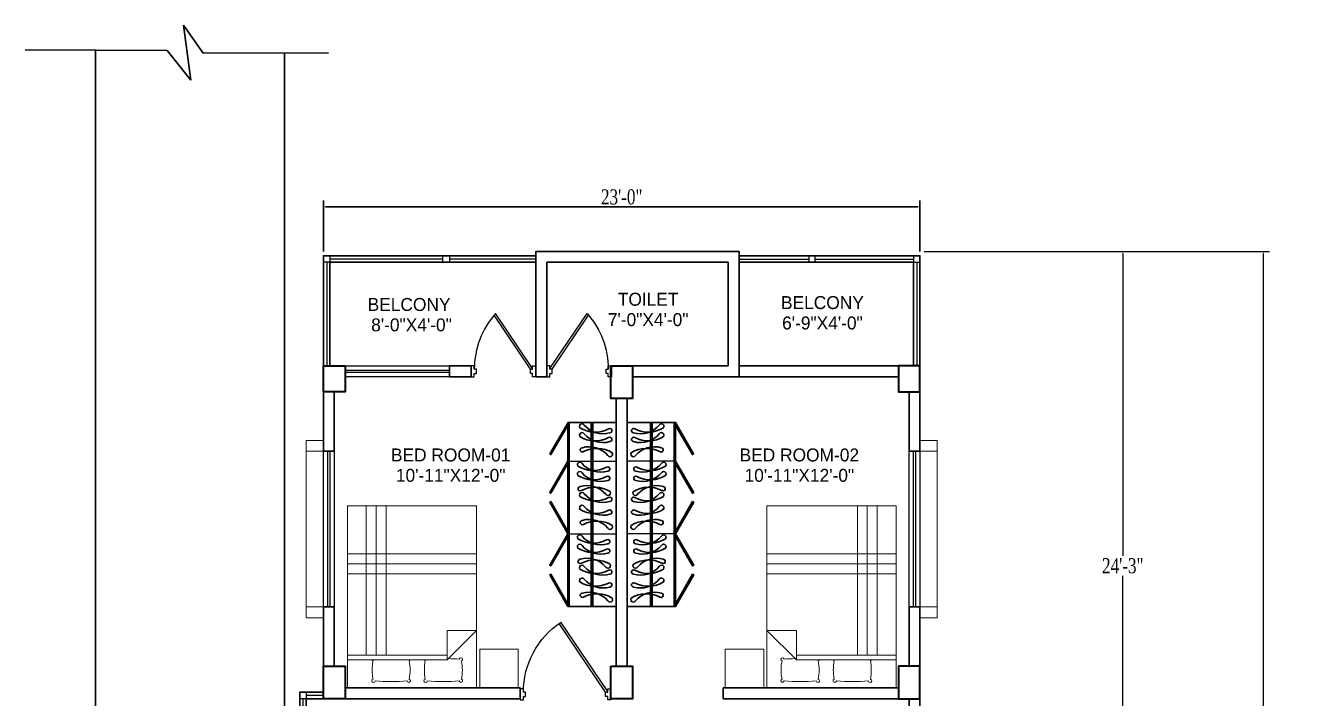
# Model space of a CAD drawing. Header units: inches. Extents: x -54558 to 35158, y -4190 to 41945.
# Drawn here: x 3065 to 3651, y -1365 to -1053 of the extents above; entities that cross this region are included whole.
import ezdxf

# ---------------------------------------------------------------- set-up
doc = ezdxf.new("R2010")
doc.units = ezdxf.units.IN
doc.header["$MEASUREMENT"] = 0
doc.layers.get('0').update_dxf_attribs({"true_color": 0xe4c8de})
for name, color, linetype in [('A-ANNO-TEXT', 7, 'Continuous'), ('DIM', 9, 'Continuous'), ('door', 34, 'Continuous')]:
    doc.layers.add(name, color=color, linetype=linetype)
for name, color, linetype, lineweight in [('A-FURN-FIXD', 44, 'Continuous', 9), ('A_WALL', 7, 'Continuous', 30), ('colum', 241, 'Continuous', 40), ('railing', 6, 'Continuous', 5), ('ROAD', 251, 'Continuous', 30), ('sanshade', 252, 'Continuous', 5), ('Ver', 144, 'Continuous', 30), ('Wall-02', 7, 'Continuous', 30), ('windo', 140, 'Continuous', 25)]:
    doc.layers.add(name, color=color, linetype=linetype, lineweight=lineweight)
doc.layers.add('illustr-FURNITURE', color=7, linetype='Continuous', lineweight=0, true_color=0x000000)
doc.styles.add('LOGO', font='times.ttf', dxfattribs={"width": 0.75, "height": 7})
doc.styles.get("Standard").update_dxf_attribs({"font": 'ARIALN.TTF'})
doc.dimstyles.new('STANDARD$0', dxfattribs={"dimtxt": 2, "dimasz": 1, "dimexe": 3, "dimexo": 2, "dimgap": 1, "dimtad": 1, "dimtih": 1, "dimtoh": 1, "dimzin": 3, "dimdsep": 46, "dimlunit": 4, "dimtxsty": 'LOGO', "dimcen": 0.09, "dimdle": 6, "dimclrd": 256, "dimclre": 256, "dimclrt": 7, "dimadec": 0, "dimazin": 1, "dimtm": 1e-09, "dimtfac": 1, "dimtofl": 0, "dimtmove": 0, "dimatfit": 2, "dimfxl": 1, "dimtolj": 1, "dimtzin": 0, "dimlwd": -1, "dimlwe": -1, "dimarcsym": 0})

# ---------------------------------------------------------------- blocks, each defined once
blk = doc.blocks.new('*D496')
for p, q in [((3481.03, -1158.02), (3575.89, -1158.02)), ((3572.89, -1159.02), (3572.89, -1298.96)), ((3572.89, -1448.02), (3572.89, -1308.08)), ((3565.03, -1449.02), (3575.89, -1449.02))]:
    blk.add_line(p, q)
for points in [[(3572.72, -1159.02), (3573.06, -1159.02), (3572.89, -1158.02)], [(3572.72, -1448.02), (3573.06, -1448.02), (3572.89, -1449.02)]]:
    blk.add_solid(points)
at = {"color": 7, "insert": (3572.89, -1303.52), "char_height": 7, "attachment_point": 5, "style": 'LOGO'}
blk.add_mtext('\\A1;24\'-3"', dxfattribs=at)
blk = doc.blocks.new('*D497')
for p, q in [((3481.03, -1158.02), (3640.84, -1158.02)), ((3637.84, -1159.02), (3637.84, -1540.46)), ((3637.84, -1931.02), (3637.84, -1549.58)), ((3481.03, -1932.02), (3640.84, -1932.02))]:
    blk.add_line(p, q)
for points in [[(3637.68, -1159.02), (3638.01, -1159.02), (3637.84, -1158.02)], [(3637.68, -1931.02), (3638.01, -1931.02), (3637.84, -1932.02)]]:
    blk.add_solid(points)
at = {"color": 7, "insert": (3637.84, -1545.02), "char_height": 7, "attachment_point": 5, "style": 'LOGO'}
blk.add_mtext('\\A1;64\'-6"', dxfattribs=at)
blk = doc.blocks.new('tyer')
at = {"layer": 'sanshade'}
for points in [[(-25800.79, -9018.32), (-25792.79, -9018.32), (-25792.79, -9023.32), (-25800.79, -9023.32)], [(-25800.79, -9018.32), (-25792.79, -9018.32), (-25792.79, -9100.32), (-25800.79, -9100.32)], [(-25800.79, -9095.32), (-25792.79, -9095.32), (-25792.79, -9100.32), (-25800.79, -9100.32)]]:
    blk.add_lwpolyline(points, close=True, dxfattribs=at)
blk = doc.blocks.new('*D504')
at = {"layer": 'A_WALL', "ltscale": 0.25}
for p, q in [((3203.03, -1158.02), (3203.03, -1134.37)), ((3479.03, -1158.02), (3479.03, -1134.37)), ((3204.03, -1137.37), (3478.03, -1137.37))]:
    blk.add_line(p, q, dxfattribs=at)
for points in [[(3204.03, -1137.2), (3204.03, -1137.53), (3203.03, -1137.37)], [(3478.03, -1137.2), (3478.03, -1137.53), (3479.03, -1137.37)]]:
    blk.add_solid(points, dxfattribs=at)
at = {"layer": 'A_WALL', "color": 7, "ltscale": 0.25, "insert": (3341.03, -1132.81), "char_height": 7, "attachment_point": 5, "style": 'LOGO'}
blk.add_mtext('\\A1;23\'-0"', dxfattribs=at)
blk = doc.blocks.new('efre')
at = {"layer": 'door'}
for p, q in [((10922.87, 10339.43), (10901.44, 10307.52)), ((10923.87, 10339.12), (10902.26, 10306.96))]:
    blk.add_line(p, q, dxfattribs=at)
for points in [[(10885.87, 10339.43), (10884.87, 10339.43), (10884.87, 10337.89), (10883.37, 10337.89), (10883.37, 10342.89), (10884.87, 10342.89), (10884.87, 10341.35), (10885.87, 10341.35)], [(10922.87, 10339.43), (10923.87, 10339.43), (10923.87, 10337.89), (10925.37, 10337.89), (10925.37, 10342.89), (10923.87, 10342.89), (10923.87, 10341.35), (10922.87, 10341.35)]]:
    blk.add_lwpolyline(points, close=True, dxfattribs=at)
blk.add_arc((10923.87, 10339.43), 39, 180, 236.36425, dxfattribs=at)
blk = doc.blocks.new('www')
at = {"layer": 'illustr-FURNITURE', "color": 1}
for p, q in [((10806.97, 10296.75), (10747.22, 10296.75)), ((10747.22, 10296.75), (10747.22, 10212.48)), ((10755.98, 10296.75), (10755.98, 10227.52)), ((10760.57, 10296.75), (10760.57, 10227.52)), ((10765.15, 10296.75), (10765.15, 10227.52)), ((10806.97, 10212.48), (10806.97, 10296.75)), ((10806.97, 10274.46), (10747.22, 10274.46)), ((10806.97, 10269.88), (10747.22, 10269.88)), ((10806.97, 10265.3), (10747.22, 10265.3)), ((10793.37, 10238.98), (10806.97, 10238.98)), ((10806.97, 10238.98), (10793.37, 10225.37)), ((10793.37, 10225.37), (10793.37, 10238.98)), ((10793.37, 10227.52), (10747.22, 10227.52)), ((10808.47, 10230.4), (10808.47, 10212.45)), ((10808.47, 10230.4), (10826.33, 10230.4)), ((10826.33, 10212.45), (10826.33, 10230.4)), ((10747.22, 10225.37), (10793.37, 10225.37)), ((10747.22, 10212.48), (10806.97, 10212.48)), ((10808.43, 10212.5), (10808.47, 10212.5)), ((10826.33, 10212.45), (10808.47, 10212.45))]:
    blk.add_line(p, q, dxfattribs=at)
for centre, radius, start, end in [((10791.28, 10137.25), 88.81, 84.99169, 88.23834), ((10799.81, 10225.65), 0.776, 283.74205, 174.74125), ((10759.25, 10225.71), 0.776, 205.86634, 258.25195), ((10781.38, 10220.71), 22.68, 169.23257, 190.76743), ((10775.63, 10225.65), 0.776, 283.74205, 339.16142), ((10757.08, 10220.71), 19.19, 347.41694, 12.58306), ((10783.43, 10225.71), 0.776, 205.86634, 258.25195), ((10805.55, 10220.71), 22.68, 169.23257, 190.76743), ((10781.26, 10220.71), 19.19, 347.41694, 12.58306), ((10759.25, 10215.71), 0.776, 101.74805, 355.17875), ((10767.1, 10304.18), 88.81, 265.42919, 275.00831), ((10775.63, 10215.78), 0.776, 185.25875, 76.25795), ((10783.43, 10215.71), 0.776, 101.74805, 355.17875), ((10791.28, 10304.18), 88.81, 265.42919, 275.00831), ((10799.81, 10215.78), 0.776, 185.25875, 76.25795)]:
    blk.add_arc(centre, radius, start, end, dxfattribs=at)
blk = doc.blocks.new('IHK')
at = {"color": 0}
for p, q in [((9728.1, 10694.28), (9728.1, 10676.38)), ((9728.85, 10694.28), (9728.85, 10676.38)), ((9728.1, 10676.38), (9728.1, 10642.73)), ((9728.85, 10676.38), (9728.85, 10642.73)), ((9728.1, 10642.73), (9728.1, 10609.08)), ((9728.85, 10642.73), (9728.85, 10609.08))]:
    blk.add_line(p, q, dxfattribs=at)
for points in [[(9736.11, 10691.3, -0.267392), (9722.85, 10691.79, -1.049005), (9724.81, 10693.04, 0.295269), (9736.69, 10689.47, 1.314488), (9736.11, 10691.3)], [(9736.11, 10687.22, -0.267392), (9722.85, 10687.71, -1.049005), (9724.81, 10688.96, 0.295269), (9736.69, 10685.39, 1.314488), (9736.11, 10687.22)], [(9724.51, 10680.73, -0.267392), (9737.77, 10680.24, -1.049005), (9735.81, 10678.99, 0.295269), (9723.93, 10682.56, 1.314488), (9724.51, 10680.73)], [(9735.13, 10673.54, -0.267392), (9721.87, 10674.03, -1.049005), (9723.83, 10675.28, 0.295269), (9735.71, 10671.7, 1.314488), (9735.13, 10673.54)], [(9735.13, 10669.21, -0.267392), (9721.87, 10669.7, -1.049005), (9723.83, 10670.95, 0.295269), (9735.71, 10667.38, 1.314488), (9735.13, 10669.21)], [(9723.53, 10662.72, -0.267392), (9736.79, 10662.23, -1.049005), (9734.83, 10660.98, 0.295269), (9722.95, 10664.56, 1.314488), (9723.53, 10662.72)], [(9736.11, 10659.51, -0.267392), (9722.85, 10660, -1.049005), (9724.81, 10661.25, 0.295269), (9736.69, 10657.67, 1.314488), (9736.11, 10659.51)], [(9736.11, 10653.57, -0.267392), (9722.85, 10654.06, -1.049005), (9724.81, 10655.31, 0.295269), (9736.69, 10651.73, 1.314488), (9736.11, 10653.57)], [(9724.51, 10647.08, -0.267392), (9737.77, 10646.59, -1.049005), (9735.81, 10645.34, 0.295269), (9723.93, 10648.91, 1.314488), (9724.51, 10647.08)], [(9735.13, 10639.89, -0.267392), (9721.87, 10640.38, -1.049005), (9723.83, 10641.63, 0.295269), (9735.71, 10638.05, 1.314488), (9735.13, 10639.89)], [(9735.13, 10635.56, -0.267392), (9721.87, 10636.05, -1.049005), (9723.83, 10637.3, 0.295269), (9735.71, 10633.73, 1.314488), (9735.13, 10635.56)], [(9723.53, 10629.07, -0.267392), (9736.79, 10628.58, -1.049005), (9734.83, 10627.33, 0.295269), (9722.95, 10630.9, 1.314488), (9723.53, 10629.07)], [(9736.11, 10625.86, -0.267392), (9722.85, 10626.35, -1.049005), (9724.81, 10627.6, 0.295269), (9736.69, 10624.02, 1.314488), (9736.11, 10625.86)], [(9736.11, 10619.92, -0.267392), (9722.85, 10620.41, -1.049005), (9724.81, 10621.66, 0.295269), (9736.69, 10618.08, 1.314488), (9736.11, 10619.92)], [(9724.51, 10613.42, -0.267392), (9737.77, 10612.93, -1.049005), (9735.81, 10611.69, 0.295269), (9723.93, 10615.26, 1.314488), (9724.51, 10613.42)]]:
    blk.add_lwpolyline(points, format="xyb", dxfattribs=at)
at = {"layer": 'A-FURN-FIXD', "lineweight": 30}
for p, q in [((9717.26, 10694.28), (9717.26, 10609.08)), ((9717.86, 10609.08), (9717.86, 10694.28))]:
    blk.add_line(p, q, dxfattribs=at)
for points in [[(9717.34, 10694.28), (9708.93, 10679.71), (9709.45, 10679.41), (9717.86, 10693.98)], [(9739.69, 10609.08), (9739.69, 10694.28), (9717.26, 10694.28), (9717.26, 10609.08)], [(9717.26, 10676.38), (9708.85, 10661.81), (9709.37, 10661.51), (9717.78, 10676.08)], [(9717.26, 10642.73), (9708.85, 10657.3), (9709.37, 10657.6), (9717.78, 10643.03)], [(9717.26, 10642.73), (9708.85, 10628.16), (9709.37, 10627.86), (9717.78, 10642.43)], [(9717.26, 10609.08), (9708.85, 10623.65), (9709.37, 10623.95), (9717.78, 10609.38)]]:
    blk.add_lwpolyline(points, close=True, dxfattribs=at)
at = {"layer": 'DIM'}
for p, q in [((9717.26, 10676.38), (9739.69, 10676.38)), ((9717.26, 10642.73), (9739.69, 10642.73)), ((9717.26, 10609.08), (9739.69, 10609.08))]:
    blk.add_line(p, q, dxfattribs=at)
blk = doc.blocks.new('jj')
at = {"layer": 'door'}
for p, q in [((11000.83, 10306.39), (11025.92, 10323.24)), ((11001.13, 10305.39), (11026.7, 10322.56))]:
    blk.add_line(p, q, dxfattribs=at)
for points in [[(11000.83, 10331.39), (11000.83, 10332.39), (11002.37, 10332.39), (11002.37, 10333.89), (10997.37, 10333.89), (10997.37, 10332.39), (10998.91, 10332.39), (10998.91, 10331.39)], [(11000.83, 10306.39), (11000.83, 10305.39), (11002.37, 10305.39), (11002.37, 10303.89), (10997.37, 10303.89), (10997.37, 10305.39), (10998.91, 10305.39), (10998.91, 10306.39)]]:
    blk.add_lwpolyline(points, close=True, dxfattribs=at)
blk.add_arc((11000.83, 10293.39), 39, 48.42656, 90, dxfattribs=at)

msp = doc.modelspace()

# ---------------------------------------------------------------- linework, layer by layer
at = {"layer": 'colum'}
for points in [[(3203.035, -1211.022), (3213.035, -1211.022), (3213.035, -1223.022), (3203.035, -1223.022)], [(3336.035, -1211.022), (3346.035, -1211.022), (3346.035, -1226.022), (3336.035, -1226.022)], [(3479.035, -1211.022), (3469.035, -1211.022), (3469.035, -1223.022), (3479.035, -1223.022)], [(3203.035, -1350.022), (3213.035, -1350.022), (3213.035, -1365.022), (3203.035, -1365.022)], [(3336.035, -1350.022), (3346.035, -1350.022), (3346.035, -1365.022), (3336.035, -1365.022)], [(3479.035, -1350.022), (3469.035, -1350.022), (3469.035, -1365.022), (3479.035, -1365.022)]]:
    msp.add_lwpolyline(points, close=True, dxfattribs=at)
at = {"layer": 'ROAD'}
for p, q in [((3147.28, -1066.208), (3138.196, -1053.324)), ((3138.196, -1053.324), (3141.646, -1078.729)), ((3065.06, -1064.651), (3130.702, -1065.004)), ((3097.476, -1990.022), (3097.476, -1064.825)), ((3141.646, -1078.729), (3130.702, -1065.004)), ((3147.28, -1066.208), (3205.422, -1066.023)), ((3185.035, -1990.022), (3185.035, -1066.088))]:
    msp.add_line(p, q, dxfattribs=at)
at = {"layer": 'Ver'}
for points in [[(3301.321, -1160.022), (3203.035, -1160.022), (3203.035, -1211.022)], [(3395.321, -1160.022), (3479.035, -1160.022), (3479.035, -1211.022)], [(3301.321, -1163.022), (3206.035, -1163.022), (3206.035, -1211.022)], [(3395.321, -1163.022), (3476.035, -1163.022), (3476.035, -1211.022)], [(3203.035, -1362.022), (3192.035, -1362.022), (3192.035, -1489.022), (3203.035, -1489.022)], [(3203.035, -1365.022), (3195.035, -1365.022), (3195.035, -1486.022), (3203.035, -1486.022)]]:
    msp.add_lwpolyline(points, dxfattribs=at)
at = {"layer": 'Wall-02'}
for p, q in [((3301.321, -1216.022), (3301.321, -1158.022)), ((3395.321, -1158.022), (3301.321, -1158.022)), ((3395.321, -1216.022), (3395.321, -1158.022)), ((3390.321, -1163.022), (3306.321, -1163.022)), ((3306.321, -1216.022), (3306.321, -1163.022)), ((3390.321, -1211.022), (3390.321, -1163.022)), ((3271.321, -1211.022), (3261.321, -1211.022)), ((3261.321, -1216.022), (3261.321, -1211.022)), ((3271.321, -1216.022), (3271.321, -1211.022)), ((3390.321, -1211.022), (3346.035, -1211.022)), ((3469.035, -1211.022), (3395.321, -1211.022)), ((3271.321, -1216.022), (3261.321, -1216.022)), ((3306.321, -1216.022), (3301.321, -1216.022)), ((3469.035, -1216.022), (3346.035, -1216.022)), ((3203.035, -1223.022), (3203.035, -1250.522)), ((3208.035, -1223.022), (3208.035, -1250.522)), ((3474.035, -1223.022), (3474.035, -1250.522)), ((3479.035, -1223.022), (3479.035, -1250.522)), ((3338.535, -1350.022), (3338.535, -1226.022)), ((3343.535, -1350.022), (3343.535, -1226.022)), ((3203.035, -1250.522), (3208.035, -1250.522)), ((3474.035, -1250.522), (3479.035, -1250.522)), ((3203.035, -1322.522), (3203.035, -1350.022)), ((3203.035, -1322.522), (3208.035, -1322.522)), ((3208.035, -1322.522), (3208.035, -1350.022)), ((3474.035, -1322.522), (3474.035, -1350.022)), ((3474.035, -1322.522), (3479.035, -1322.522)), ((3479.035, -1322.522), (3479.035, -1425.022)), ((3294.035, -1360.022), (3213.035, -1360.022)), ((3294.035, -1365.022), (3213.035, -1365.022)), ((3294.035, -1360.022), (3294.035, -1365.022)), ((3469.035, -1360.022), (3388.035, -1360.022)), ((3388.035, -1360.022), (3388.035, -1365.022)), ((3469.035, -1365.022), (3388.035, -1365.022)), ((3474.035, -1365.022), (3474.035, -1425.022))]:
    msp.add_line(p, q, dxfattribs=at)
at = {"layer": 'windo'}
for p, q in [((3213.035, -1211.022), (3261.321, -1211.022)), ((3213.035, -1213.022), (3261.321, -1213.022)), ((3261.321, -1214.022), (3213.035, -1214.022)), ((3261.321, -1216.022), (3213.035, -1216.022)), ((3203.035, -1322.522), (3203.035, -1250.522)), ((3205.035, -1322.522), (3205.035, -1250.522)), ((3206.035, -1250.522), (3206.035, -1322.522)), ((3208.035, -1250.522), (3208.035, -1322.522)), ((3474.035, -1322.522), (3474.035, -1250.522)), ((3476.035, -1322.522), (3476.035, -1250.522)), ((3477.035, -1250.522), (3477.035, -1322.522)), ((3479.035, -1250.522), (3479.035, -1322.522))]:
    msp.add_line(p, q, dxfattribs=at)
for points in [[(3206.035, -1163.022), (3203.035, -1163.022), (3203.035, -1160.022), (3206.035, -1160.022)], [(3261.285, -1163.022), (3258.285, -1163.022), (3258.285, -1160.022), (3261.285, -1160.022)], [(3427.547, -1163.022), (3430.547, -1163.022), (3430.547, -1160.022), (3427.547, -1160.022)], [(3476.035, -1163.022), (3479.035, -1163.022), (3479.035, -1160.022), (3476.035, -1160.022)], [(3195.035, -1365.022), (3192.035, -1365.022), (3192.035, -1362.022), (3195.035, -1362.022)]]:
    msp.add_lwpolyline(points, close=True, dxfattribs=at)
for points in [[(3204.535, -1163.022), (3204.535, -1211.022)], [(3258.285, -1161.522), (3206.035, -1161.522)], [(3301.321, -1161.522), (3261.285, -1161.522)], [(3395.321, -1161.522), (3427.547, -1161.522)], [(3430.547, -1161.522), (3476.035, -1161.522)], [(3477.535, -1163.022), (3477.535, -1211.022)], [(3193.535, -1365.022), (3193.535, -1418.522)], [(3203.035, -1363.522), (3195.035, -1363.522)]]:
    msp.add_lwpolyline(points, dxfattribs=at)

# ---------------------------------------------------------------- block references
at = {"layer": 'A_WALL', "rotation": 90}
msp.add_blockref('jj', (13605.21, -12213.387), dxfattribs=at)
at = {"layer": 'A_WALL', "xscale": -1}
for name, p, rotation in [('jj', (-6997.567, -12213.387), 270), ('efre', (-7589.33, 8977.371), 180)]:
    msp.add_blockref(name, p, dxfattribs=dict(at, rotation=rotation))
at = {"layer": 'A_WALL'}
for name, p in [('IHK', (-6401.159, -11931.406)), ('www', (-7533.15, -11572.473))]:
    msp.add_blockref(name, p, dxfattribs=at)
at = {"layer": 'A_WALL', "xscale": -1}
for name, p in [('IHK', (13083.229, -11931.406)), ('www', (14215.219, -11572.473))]:
    msp.add_blockref(name, p, dxfattribs=at)
at = {"layer": 'railing'}
for p in [(28995.823, 7772.798), (29279.823, 7772.798)]:
    msp.add_blockref('tyer', p, dxfattribs=at)

# ---------------------------------------------------------------- texts
at = {"layer": 'A-ANNO-TEXT', "char_height": 6, "attachment_point": 8, "line_spacing_factor": 0.942857}
for s, insert, width in [('{\\fChiller|b0|i0|c0|p82;\\C242;\\c2564301;TOILET\\P7\'-0"X4\'-0"}', (3353.263, -1192.637), 39.77403), ('{\\fChiller|b0|i0|c0|p82;\\C242;\\c2564301;BELCONY\\P 8\'-0"X4\'-0"}', (3242.638, -1195.058), 59.66043), ('{\\fChiller|b0|i0|c0|p82;\\C242;\\c2564301;BELCONY\\P6\'-9"X4\'-0"}', (3433.903, -1194.192), 59.66043), ('{\\fChiller|b0|i0|c0|p82;\\C242;\\c2564301;BED ROOM-01 10\'-11"X12\'-0"}', (3261.881, -1264.723), 59.66043), ('{\\fChiller|b0|i0|c0|p82;\\C242;\\c2564301;BED ROOM-02 10\'-11"X12\'-0"}', (3423.219, -1264.723), 59.66043)]:
    msp.add_mtext(s, dxfattribs=dict(at, insert=insert, width=width))

# ---------------------------------------------------------------- dimensions: what is measured, and where the dimension line sits
for base, p1, p2, picture, middle in [((3572.891, -1158.022), (3563.035, -1449.022), (3479.035, -1158.022), '*D496', (3572.891, -1303.522)), ((3637.845, -1932.022), (3479.035, -1158.022), (3479.035, -1932.022), '*D497', (3637.845, -1545.022))]:
    dim = msp.add_linear_dim(base=base, p1=p1, p2=p2, angle=90, dimstyle='STANDARD$0')
    dim.commit()
    dim.dimension.update_dxf_attribs({"geometry": picture, "text_midpoint": middle})
at = {"layer": 'A_WALL', "ltscale": 0.25}
dim = msp.add_linear_dim(base=(3479.035, -1137.366), p1=(3203.035, -1160.022), p2=(3479.035, -1160.022), dimstyle='STANDARD$0', dxfattribs=at)
dim.commit()
dim.dimension.update_dxf_attribs({"geometry": '*D504', "text_midpoint": (3341.035, -1132.806)})

doc.saveas('drawing.dxf')
